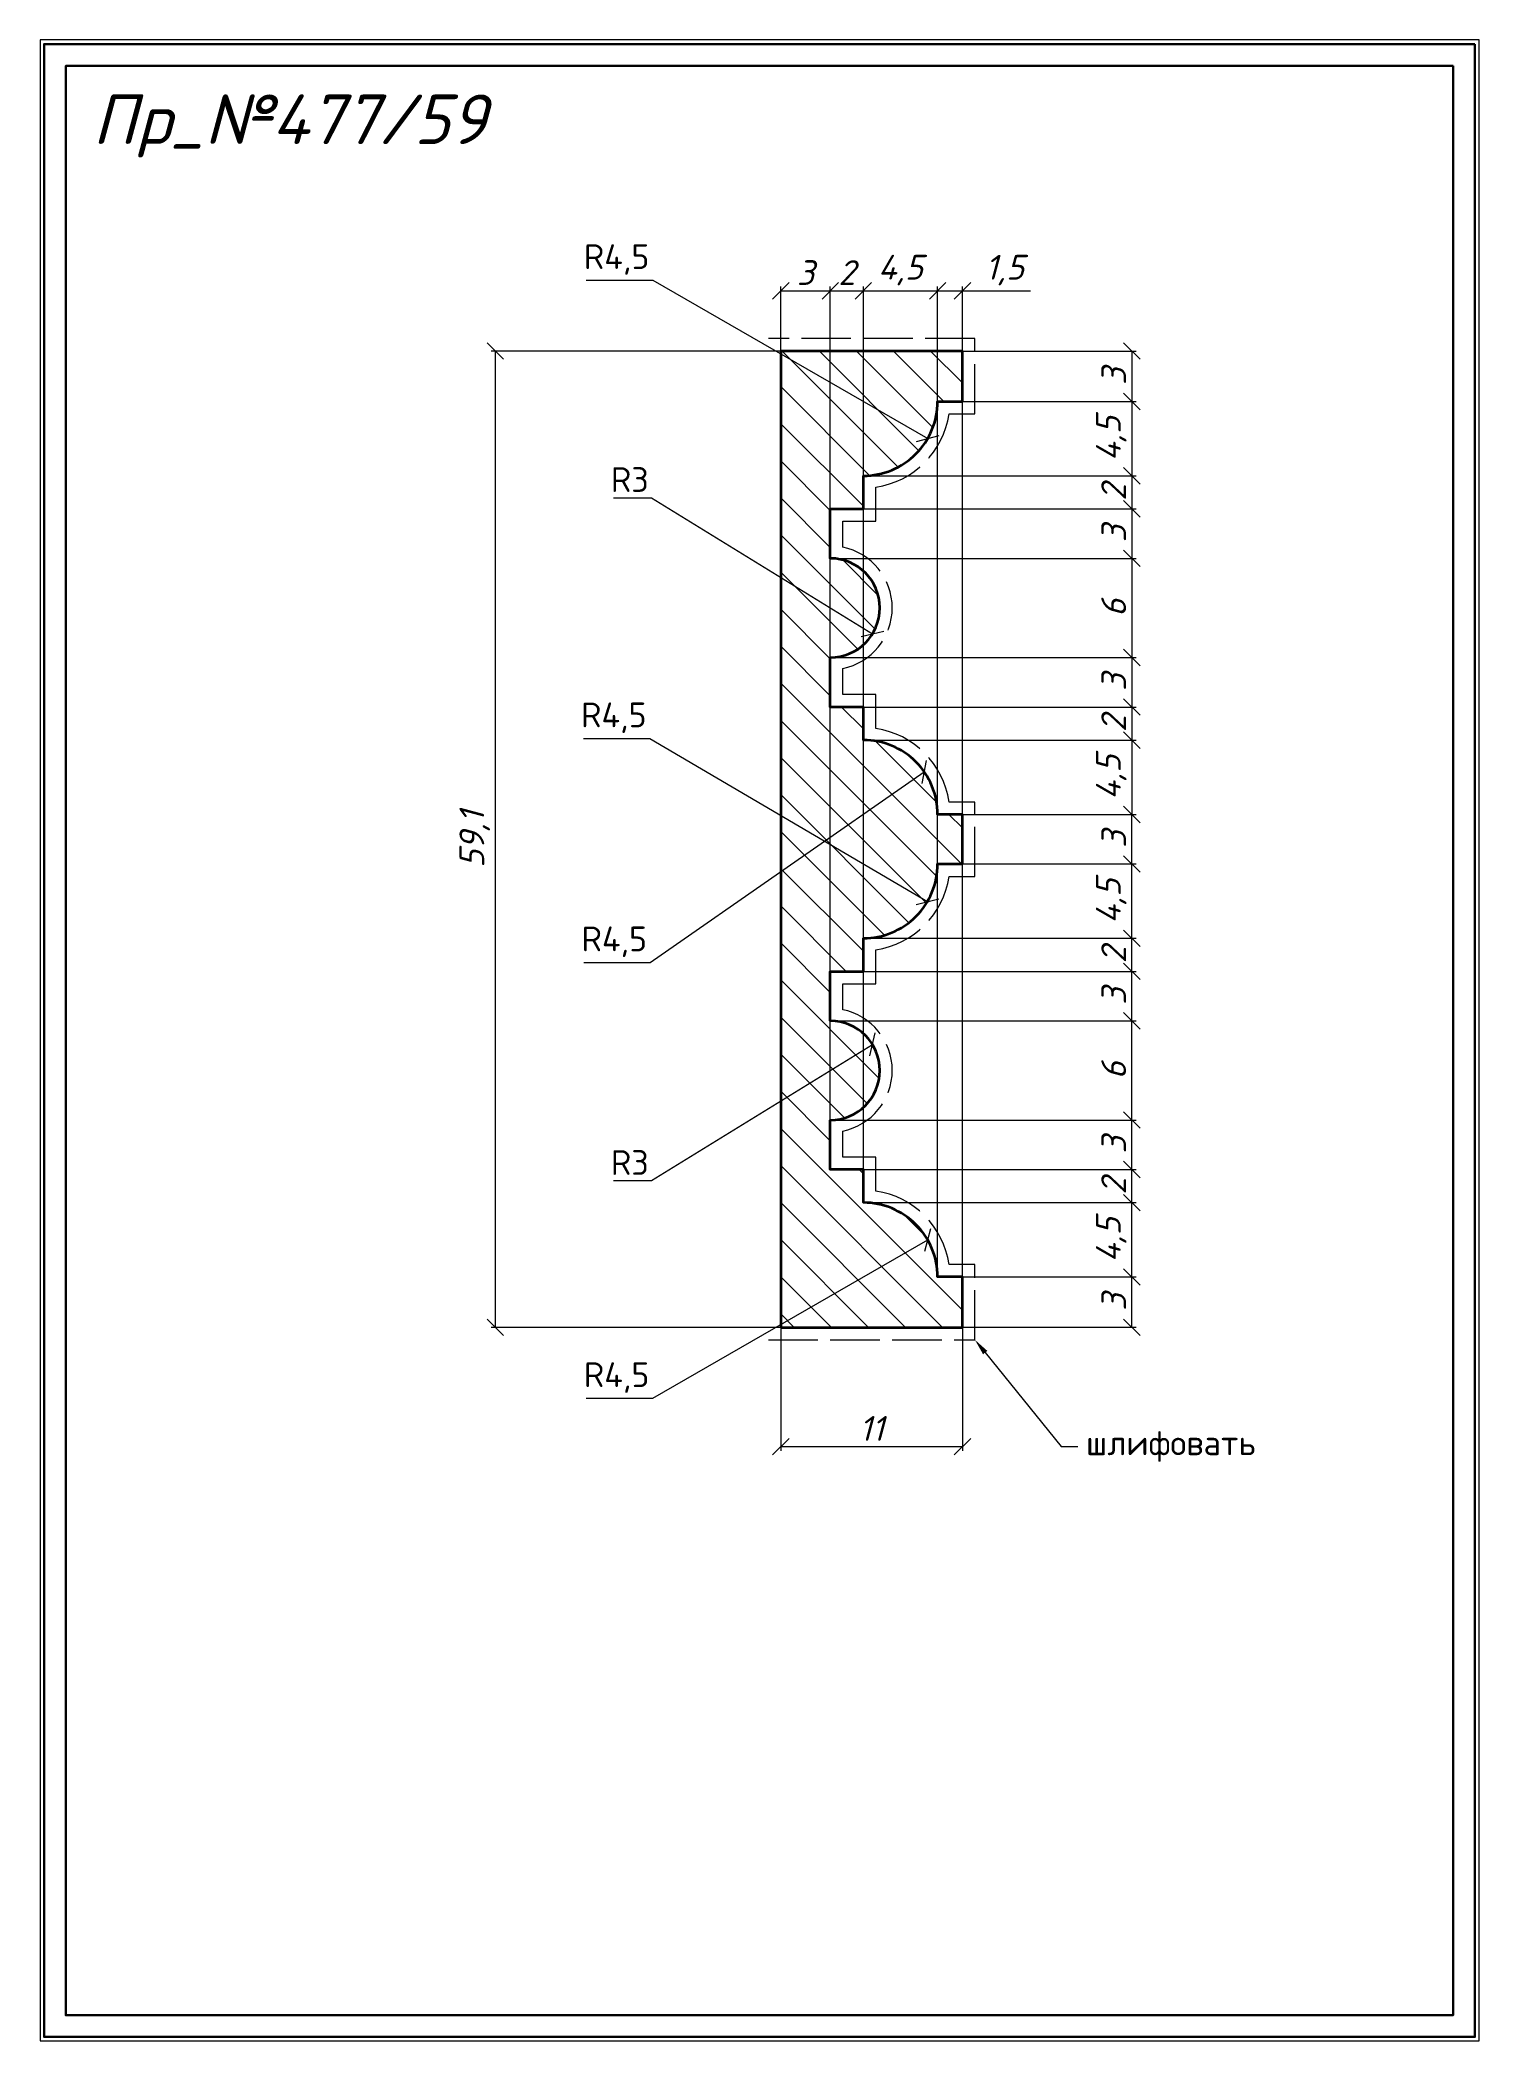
# Model space of a CAD drawing. Header units: millimetres. Extents: x 7634 to 7721, y -981 to -860.
import ezdxf
from ezdxf import colors
from ezdxf.entities.mleader import LeaderData, LeaderLine
from ezdxf.math import Vec2, Vec3

# ---------------------------------------------------------------- set-up
doc = ezdxf.new("R2010")
doc.units = ezdxf.units.MM
doc.linetypes.add('ACAD_ISO02W100', pattern=[15, 12, -3])
doc.layers.get('0').update_dxf_attribs({"lineweight": 13})
for name, color, linetype, lineweight in [('профили', 1, 'Continuous', 35), ('служебный слой ЛИНИИ ПУНКТИРНЫЕ', 7, 'ACAD_ISO02W100', 13), ('служебный слой НАДПИСИ', 7, 'Continuous', 13), ('служебный слой РАЗМЕРЫ', 7, 'Continuous', 9), ('служебный слой ШТАМП', 7, 'Continuous', 30), ('служебный слой ШТРИХОВКА', 7, 'Continuous', 5)]:
    doc.layers.add(name, color=color, linetype=linetype, lineweight=lineweight)
doc.styles.add('ЕСКД', font='isocpeur.ttf', dxfattribs={"oblique": 15})
doc.styles.add('ЕСКД профили размеры', font='isocpeur.ttf')
doc.styles.add('ЕСКД профили текст', font='isocpeur.ttf')
doc.dimstyles.new('ЕСКД', dxfattribs={"dimtxt": 3.5, "dimasz": 2.5, "dimexe": 0.25, "dimexo": 0, "dimgap": 0.35, "dimtad": 1, "dimdec": 1, "dimzin": 9, "dimtxsty": 'ЕСКД', "dimblk": 'OBLIQUE', "dimcen": 0, "dimclrd": 256, "dimclre": 256, "dimclrt": 256, "dimadec": 1, "dimazin": 0, "dimtfac": 1, "dimtdec": 1, "dimtmove": 0, "dimatfit": 3, "dimldrblk": 'DOTSMALL', "dimfxl": 1, "dimlwd": -1, "dimlwe": -1, "dimarcsym": 0})
doc.dimstyles.new('ЕСКД профили$4', dxfattribs={"dimtxt": 1.5, "dimasz": 1, "dimexe": 0.3, "dimexo": 0, "dimgap": 0.35, "dimtad": 1, "dimtoh": 1, "dimdec": 1, "dimzin": 9, "dimtxsty": 'ЕСКД профили размеры', "dimblk": 'OBLIQUE', "dimcen": 0, "dimse1": 1, "dimclrd": 256, "dimclre": 256, "dimclrt": 256, "dimadec": 1, "dimazin": 0, "dimtfac": 1, "dimtdec": 1, "dimtofl": 0, "dimtmove": 0, "dimatfit": 3, "dimldrblk": 'DOTSMALL', "dimfxl": 1, "dimlwd": -1, "dimlwe": -1, "dimarcsym": 2})

# ---------------------------------------------------------------- blocks, each defined once
blk = doc.blocks.new('_OBLIQUE')
at = {"color": 0, "linetype": 'ByBlock'}
blk.add_line((-0.5, -0.5), (0.5, 0.5), dxfattribs=at)
blk = doc.blocks.new('*D31')
at = {"layer": 'Defpoints', "color": 0, "transparency": 16777216}
for p in [(7661.27, -878.76), (7678.55, -878.76), (7678.55, -937.86)]:
    blk.add_point(p, dxfattribs=at)
at = {"layer": 'служебный слой РАЗМЕРЫ', "transparency": 16777216}
for p, q in [((7678.55, -878.76), (7661.02, -878.76)), ((7661.27, -937.86), (7661.27, -878.76)), ((7678.55, -937.86), (7661.02, -937.86))]:
    blk.add_line(p, q, dxfattribs=at)
for p, rotation in [((7661.27, -878.76), 90), ((7661.27, -937.86), 270)]:
    blk.add_blockref('_OBLIQUE', p, dxfattribs=dict(at, rotation=rotation))
at = {"layer": 'служебный слой РАЗМЕРЫ', "transparency": 16777216, "insert": (7660.02, -908.31), "char_height": 1.5, "attachment_point": 5, "rotation": 90, "style": 'ЕСКД'}
blk.add_mtext('59,1', dxfattribs=at)
blk = doc.blocks.new('_DotSmall')
at = {"color": 0, "linetype": 'ByBlock', "lineweight": -3, "const_width": 0.5}
blk.add_lwpolyline([(-0.0625, 0, 1), (0.0625, 0, 1)], format="xyb", close=True, dxfattribs=at)
blk = doc.blocks.new('*D29')
at = {"layer": 'Defpoints', "color": 0, "transparency": 16777216}
for p in [(7679.65, -879.56), (7683.55, -881.81)]:
    blk.add_point(p, dxfattribs=at)
at = {"layer": 'служебный слой РАЗМЕРЫ', "transparency": 16777216}
for p, q in [((7666.77, -874.47), (7670.8, -874.47)), ((7670.8, -874.47), (7687.45, -884.05))]:
    blk.add_line(p, q, dxfattribs=at)
at = {"layer": 'служебный слой РАЗМЕРЫ', "transparency": 16777216, "rotation": 330.0600105110198}
blk.add_blockref('_OBLIQUE', (7687.45, -884.05), dxfattribs=at)
at = {"layer": 'служебный слой РАЗМЕРЫ', "transparency": 16777216, "insert": (7668.61, -873.22), "char_height": 1.5, "attachment_point": 5, "style": 'ЕСКД профили размеры'}
blk.add_mtext('R4,5', dxfattribs=at)
blk = doc.blocks.new('*D28')
at = {"layer": 'Defpoints', "color": 0, "transparency": 16777216}
for p in [(7679, -892.73), (7681.55, -894.31)]:
    blk.add_point(p, dxfattribs=at)
at = {"layer": 'служебный слой РАЗМЕРЫ', "transparency": 16777216}
for p, q in [((7668.43, -887.64), (7670.73, -887.64)), ((7670.73, -887.64), (7684.1, -895.88))]:
    blk.add_line(p, q, dxfattribs=at)
at = {"layer": 'служебный слой РАЗМЕРЫ', "transparency": 16777216, "rotation": 328.334083491992}
blk.add_blockref('_OBLIQUE', (7684.1, -895.88), dxfattribs=at)
at = {"layer": 'служебный слой РАЗМЕРЫ', "transparency": 16777216, "insert": (7669.41, -886.54), "char_height": 1.5, "attachment_point": 5, "style": 'ЕСКД профили размеры'}
blk.add_mtext('R3', dxfattribs=at)
blk = doc.blocks.new('*D27')
at = {"layer": 'Defpoints', "color": 0, "transparency": 16777216}
for p in [(7683.55, -934.81), (7679.65, -937.05)]:
    blk.add_point(p, dxfattribs=at)
at = {"layer": 'служебный слой РАЗМЕРЫ', "transparency": 16777216}
for p, q in [((7670.8, -942.15), (7687.45, -932.56)), ((7666.77, -942.15), (7670.8, -942.15))]:
    blk.add_line(p, q, dxfattribs=at)
at = {"layer": 'служебный слой РАЗМЕРЫ', "transparency": 16777216, "rotation": 29.93998948901207}
blk.add_blockref('_OBLIQUE', (7687.45, -932.56), dxfattribs=at)
at = {"layer": 'служебный слой РАЗМЕРЫ', "transparency": 16777216, "insert": (7668.61, -940.9), "char_height": 1.5, "attachment_point": 5, "style": 'ЕСКД профили размеры'}
blk.add_mtext('R4,5', dxfattribs=at)
blk = doc.blocks.new('*D26')
at = {"layer": 'Defpoints', "color": 0, "transparency": 16777216}
for p in [(7681.55, -922.31), (7679, -923.88)]:
    blk.add_point(p, dxfattribs=at)
at = {"layer": 'служебный слой РАЗМЕРЫ', "transparency": 16777216}
for p, q in [((7670.73, -928.98), (7684.1, -920.73)), ((7668.43, -928.98), (7670.73, -928.98))]:
    blk.add_line(p, q, dxfattribs=at)
at = {"layer": 'служебный слой РАЗМЕРЫ', "transparency": 16777216, "rotation": 31.66591650811749}
blk.add_blockref('_OBLIQUE', (7684.1, -920.73), dxfattribs=at)
at = {"layer": 'служебный слой РАЗМЕРЫ', "transparency": 16777216, "insert": (7669.41, -927.88), "char_height": 1.5, "attachment_point": 5, "style": 'ЕСКД профили размеры'}
blk.add_mtext('R3', dxfattribs=at)
blk = doc.blocks.new('*D25')
at = {"layer": 'Defpoints', "color": 0, "transparency": 16777216}
for p in [(7679.67, -907.53), (7683.55, -909.81)]:
    blk.add_point(p, dxfattribs=at)
at = {"layer": 'служебный слой РАЗМЕРЫ', "transparency": 16777216}
for p, q in [((7666.6, -902.21), (7670.62, -902.21)), ((7670.62, -902.21), (7687.43, -912.09))]:
    blk.add_line(p, q, dxfattribs=at)
at = {"layer": 'служебный слой РАЗМЕРЫ', "transparency": 16777216, "rotation": 329.547420795682}
blk.add_blockref('_OBLIQUE', (7687.43, -912.09), dxfattribs=at)
at = {"layer": 'служебный слой РАЗМЕРЫ', "transparency": 16777216, "insert": (7668.44, -900.96), "char_height": 1.5, "attachment_point": 5, "style": 'ЕСКД профили размеры'}
blk.add_mtext('R4,5', dxfattribs=at)
blk = doc.blocks.new('*D24')
at = {"layer": 'Defpoints', "color": 0, "transparency": 16777216}
for p in [(7683.55, -906.81), (7679.85, -909.38)]:
    blk.add_point(p, dxfattribs=at)
at = {"layer": 'служебный слой РАЗМЕРЫ', "transparency": 16777216}
for p, q in [((7670.65, -915.77), (7687.24, -904.24)), ((7666.63, -915.77), (7670.65, -915.77))]:
    blk.add_line(p, q, dxfattribs=at)
at = {"layer": 'служебный слой РАЗМЕРЫ', "transparency": 16777216, "rotation": 34.80135827098641}
blk.add_blockref('_OBLIQUE', (7687.24, -904.24), dxfattribs=at)
at = {"layer": 'служебный слой РАЗМЕРЫ', "transparency": 16777216, "insert": (7668.47, -914.52), "char_height": 1.5, "attachment_point": 5, "style": 'ЕСКД профили размеры'}
blk.add_mtext('R4,5', dxfattribs=at)
blk = doc.blocks.new('*D23')
at = {"layer": 'Defpoints', "color": 0, "transparency": 16777216}
for p in [(7689.55, -875.11), (7688.05, -934.81), (7689.55, -934.81)]:
    blk.add_point(p, dxfattribs=at)
at = {"layer": 'служебный слой РАЗМЕРЫ', "transparency": 16777216}
for p, q in [((7688.05, -934.81), (7688.05, -874.86)), ((7688.05, -875.11), (7689.55, -875.11)), ((7689.55, -934.81), (7689.55, -874.86)), ((7689.55, -875.11), (7693.68, -875.11))]:
    blk.add_line(p, q, dxfattribs=at)
at = {"layer": 'служебный слой РАЗМЕРЫ', "transparency": 16777216, "rotation": 180}
blk.add_blockref('_OBLIQUE', (7688.05, -875.11), dxfattribs=at)
at = {"layer": 'служебный слой РАЗМЕРЫ', "transparency": 16777216}
blk.add_blockref('_OBLIQUE', (7689.55, -875.11), dxfattribs=at)
at = {"layer": 'служебный слой РАЗМЕРЫ', "transparency": 16777216, "insert": (7692.11, -873.86), "char_height": 1.5, "attachment_point": 5, "style": 'ЕСКД'}
blk.add_mtext('1,5', dxfattribs=at)
blk = doc.blocks.new('*D22')
at = {"layer": 'Defpoints', "color": 0, "transparency": 16777216}
for p in [(7688.05, -875.11), (7683.55, -928.31), (7688.05, -934.81)]:
    blk.add_point(p, dxfattribs=at)
at = {"layer": 'служебный слой РАЗМЕРЫ', "transparency": 16777216}
for p, q in [((7683.55, -928.31), (7683.55, -874.86)), ((7683.55, -875.11), (7688.05, -875.11)), ((7688.05, -934.81), (7688.05, -874.86))]:
    blk.add_line(p, q, dxfattribs=at)
at = {"layer": 'служебный слой РАЗМЕРЫ', "transparency": 16777216, "rotation": 180}
blk.add_blockref('_OBLIQUE', (7683.55, -875.11), dxfattribs=at)
at = {"layer": 'служебный слой РАЗМЕРЫ', "transparency": 16777216}
blk.add_blockref('_OBLIQUE', (7688.05, -875.11), dxfattribs=at)
at = {"layer": 'служебный слой РАЗМЕРЫ', "transparency": 16777216, "insert": (7685.8, -873.86), "char_height": 1.5, "attachment_point": 5, "style": 'ЕСКД'}
blk.add_mtext('4,5', dxfattribs=at)
blk = doc.blocks.new('*D21')
at = {"layer": 'Defpoints', "color": 0, "transparency": 16777216}
for p in [(7683.55, -875.11), (7681.55, -928.31), (7683.55, -928.31)]:
    blk.add_point(p, dxfattribs=at)
at = {"layer": 'служебный слой РАЗМЕРЫ', "transparency": 16777216}
for p, q in [((7681.55, -928.31), (7681.55, -874.86)), ((7681.55, -875.11), (7683.55, -875.11)), ((7683.55, -928.31), (7683.55, -874.86))]:
    blk.add_line(p, q, dxfattribs=at)
at = {"layer": 'служебный слой РАЗМЕРЫ', "transparency": 16777216, "rotation": 180}
blk.add_blockref('_OBLIQUE', (7681.55, -875.11), dxfattribs=at)
at = {"layer": 'служебный слой РАЗМЕРЫ', "transparency": 16777216}
blk.add_blockref('_OBLIQUE', (7683.55, -875.11), dxfattribs=at)
at = {"layer": 'служебный слой РАЗМЕРЫ', "transparency": 16777216, "insert": (7682.55, -874.01), "char_height": 1.5, "attachment_point": 5, "style": 'ЕСКД'}
blk.add_mtext('2', dxfattribs=at)
blk = doc.blocks.new('*D20')
at = {"layer": 'Defpoints', "color": 0, "transparency": 16777216}
for p in [(7681.55, -875.11), (7678.55, -879.55), (7681.55, -928.31)]:
    blk.add_point(p, dxfattribs=at)
at = {"layer": 'служебный слой РАЗМЕРЫ', "transparency": 16777216}
for p, q in [((7678.55, -879.55), (7678.55, -874.86)), ((7678.55, -875.11), (7681.55, -875.11)), ((7681.55, -928.31), (7681.55, -874.86))]:
    blk.add_line(p, q, dxfattribs=at)
at = {"layer": 'служебный слой РАЗМЕРЫ', "transparency": 16777216, "rotation": 180}
blk.add_blockref('_OBLIQUE', (7678.55, -875.11), dxfattribs=at)
at = {"layer": 'служебный слой РАЗМЕРЫ', "transparency": 16777216}
blk.add_blockref('_OBLIQUE', (7681.55, -875.11), dxfattribs=at)
at = {"layer": 'служебный слой РАЗМЕРЫ', "transparency": 16777216, "insert": (7680.05, -874.01), "char_height": 1.5, "attachment_point": 5, "style": 'ЕСКД'}
blk.add_mtext('3', dxfattribs=at)
blk = doc.blocks.new('*D19')
at = {"layer": 'Defpoints', "color": 0, "transparency": 16777216}
for p in [(7689.55, -878.76), (7689.55, -881.81), (7699.81, -881.81)]:
    blk.add_point(p, dxfattribs=at)
at = {"layer": 'служебный слой РАЗМЕРЫ', "transparency": 16777216}
for p, q in [((7689.55, -878.76), (7700.06, -878.76)), ((7699.81, -878.76), (7699.81, -881.81)), ((7689.55, -881.81), (7700.06, -881.81))]:
    blk.add_line(p, q, dxfattribs=at)
for p, rotation in [((7699.81, -878.76), 90), ((7699.81, -881.81), 270)]:
    blk.add_blockref('_OBLIQUE', p, dxfattribs=dict(at, rotation=rotation))
at = {"layer": 'служебный слой РАЗМЕРЫ', "transparency": 16777216, "insert": (7698.71, -880.29), "char_height": 1.5, "attachment_point": 5, "rotation": 90, "style": 'ЕСКД'}
blk.add_mtext('3', dxfattribs=at)
blk = doc.blocks.new('*D18')
at = {"layer": 'Defpoints', "color": 0, "transparency": 16777216}
for p in [(7683.55, -902.31), (7688.05, -906.81), (7699.81, -906.81)]:
    blk.add_point(p, dxfattribs=at)
at = {"layer": 'служебный слой РАЗМЕРЫ', "transparency": 16777216}
for p, q in [((7683.55, -902.31), (7700.06, -902.31)), ((7699.81, -902.31), (7699.81, -906.81)), ((7688.05, -906.81), (7700.06, -906.81))]:
    blk.add_line(p, q, dxfattribs=at)
for p, rotation in [((7699.81, -902.31), 90), ((7699.81, -906.81), 270)]:
    blk.add_blockref('_OBLIQUE', p, dxfattribs=dict(at, rotation=rotation))
at = {"layer": 'служебный слой РАЗМЕРЫ', "transparency": 16777216, "insert": (7698.56, -904.56), "char_height": 1.5, "attachment_point": 5, "rotation": 90, "style": 'ЕСКД'}
blk.add_mtext('4,5', dxfattribs=at)
blk = doc.blocks.new('*D17')
at = {"layer": 'Defpoints', "color": 0, "transparency": 16777216}
for p in [(7683.55, -900.31), (7683.55, -902.31), (7699.81, -902.31)]:
    blk.add_point(p, dxfattribs=at)
at = {"layer": 'служебный слой РАЗМЕРЫ', "transparency": 16777216}
for p, q in [((7683.55, -900.31), (7700.06, -900.31)), ((7699.81, -900.31), (7699.81, -902.31)), ((7683.55, -902.31), (7700.06, -902.31))]:
    blk.add_line(p, q, dxfattribs=at)
for p, rotation in [((7699.81, -900.31), 90), ((7699.81, -902.31), 270)]:
    blk.add_blockref('_OBLIQUE', p, dxfattribs=dict(at, rotation=rotation))
at = {"layer": 'служебный слой РАЗМЕРЫ', "transparency": 16777216, "insert": (7698.71, -901.31), "char_height": 1.5, "attachment_point": 5, "rotation": 90, "style": 'ЕСКД'}
blk.add_mtext('2', dxfattribs=at)
blk = doc.blocks.new('*D16')
at = {"layer": 'Defpoints', "color": 0, "transparency": 16777216}
for p in [(7681.55, -897.31), (7681.55, -900.31), (7699.81, -900.31)]:
    blk.add_point(p, dxfattribs=at)
at = {"layer": 'служебный слой РАЗМЕРЫ', "transparency": 16777216}
for p, q in [((7681.55, -897.31), (7700.06, -897.31)), ((7699.81, -897.31), (7699.81, -900.31)), ((7681.55, -900.31), (7700.06, -900.31))]:
    blk.add_line(p, q, dxfattribs=at)
for p, rotation in [((7699.81, -897.31), 90), ((7699.81, -900.31), 270)]:
    blk.add_blockref('_OBLIQUE', p, dxfattribs=dict(at, rotation=rotation))
at = {"layer": 'служебный слой РАЗМЕРЫ', "transparency": 16777216, "insert": (7698.71, -898.81), "char_height": 1.5, "attachment_point": 5, "rotation": 90, "style": 'ЕСКД'}
blk.add_mtext('3', dxfattribs=at)
blk = doc.blocks.new('*D15')
at = {"layer": 'Defpoints', "color": 0, "transparency": 16777216}
for p in [(7681.55, -891.31), (7681.55, -897.31), (7699.81, -897.31)]:
    blk.add_point(p, dxfattribs=at)
at = {"layer": 'служебный слой РАЗМЕРЫ', "transparency": 16777216}
for p, q in [((7681.55, -891.31), (7700.06, -891.31)), ((7699.81, -891.31), (7699.81, -897.31)), ((7681.55, -897.31), (7700.06, -897.31))]:
    blk.add_line(p, q, dxfattribs=at)
for p, rotation in [((7699.81, -891.31), 90), ((7699.81, -897.31), 270)]:
    blk.add_blockref('_OBLIQUE', p, dxfattribs=dict(at, rotation=rotation))
at = {"layer": 'служебный слой РАЗМЕРЫ', "transparency": 16777216, "insert": (7698.71, -894.31), "char_height": 1.5, "attachment_point": 5, "rotation": 90, "style": 'ЕСКД'}
blk.add_mtext('6', dxfattribs=at)
blk = doc.blocks.new('*D14')
at = {"layer": 'Defpoints', "color": 0, "transparency": 16777216}
for p in [(7681.55, -888.31), (7681.55, -891.31), (7699.81, -891.31)]:
    blk.add_point(p, dxfattribs=at)
at = {"layer": 'служебный слой РАЗМЕРЫ', "transparency": 16777216}
for p, q in [((7681.55, -888.31), (7700.06, -888.31)), ((7699.81, -888.31), (7699.81, -891.31)), ((7681.55, -891.31), (7700.06, -891.31))]:
    blk.add_line(p, q, dxfattribs=at)
for p, rotation in [((7699.81, -888.31), 90), ((7699.81, -891.31), 270)]:
    blk.add_blockref('_OBLIQUE', p, dxfattribs=dict(at, rotation=rotation))
at = {"layer": 'служебный слой РАЗМЕРЫ', "transparency": 16777216, "insert": (7698.71, -889.81), "char_height": 1.5, "attachment_point": 5, "rotation": 90, "style": 'ЕСКД'}
blk.add_mtext('3', dxfattribs=at)
blk = doc.blocks.new('*D13')
at = {"layer": 'Defpoints', "color": 0, "transparency": 16777216}
for p in [(7683.55, -886.31), (7683.55, -888.31), (7699.81, -888.31)]:
    blk.add_point(p, dxfattribs=at)
at = {"layer": 'служебный слой РАЗМЕРЫ', "transparency": 16777216}
for p, q in [((7683.55, -886.31), (7700.06, -886.31)), ((7699.81, -886.31), (7699.81, -888.31)), ((7683.55, -888.31), (7700.06, -888.31))]:
    blk.add_line(p, q, dxfattribs=at)
for p, rotation in [((7699.81, -886.31), 90), ((7699.81, -888.31), 270)]:
    blk.add_blockref('_OBLIQUE', p, dxfattribs=dict(at, rotation=rotation))
at = {"layer": 'служебный слой РАЗМЕРЫ', "transparency": 16777216, "insert": (7698.71, -887.31), "char_height": 1.5, "attachment_point": 5, "rotation": 90, "style": 'ЕСКД'}
blk.add_mtext('2', dxfattribs=at)
blk = doc.blocks.new('*D12')
at = {"layer": 'Defpoints', "color": 0, "transparency": 16777216}
for p in [(7688.05, -881.81), (7683.55, -886.31), (7699.81, -886.31)]:
    blk.add_point(p, dxfattribs=at)
at = {"layer": 'служебный слой РАЗМЕРЫ', "transparency": 16777216}
for p, q in [((7688.05, -881.81), (7700.06, -881.81)), ((7699.81, -881.81), (7699.81, -886.31)), ((7683.55, -886.31), (7700.06, -886.31))]:
    blk.add_line(p, q, dxfattribs=at)
for p, rotation in [((7699.81, -881.81), 90), ((7699.81, -886.31), 270)]:
    blk.add_blockref('_OBLIQUE', p, dxfattribs=dict(at, rotation=rotation))
at = {"layer": 'служебный слой РАЗМЕРЫ', "transparency": 16777216, "insert": (7698.56, -884.06), "char_height": 1.5, "attachment_point": 5, "rotation": 90, "style": 'ЕСКД'}
blk.add_mtext('4,5', dxfattribs=at)
blk = doc.blocks.new('*D9')
at = {"layer": 'Defpoints', "color": 0, "transparency": 16777216}
for p in [(7688.05, -909.81), (7699.81, -909.81), (7683.55, -914.31)]:
    blk.add_point(p, dxfattribs=at)
at = {"layer": 'служебный слой РАЗМЕРЫ', "transparency": 16777216}
for p, q in [((7688.05, -909.81), (7700.06, -909.81)), ((7699.81, -914.31), (7699.81, -909.81)), ((7683.55, -914.31), (7700.06, -914.31))]:
    blk.add_line(p, q, dxfattribs=at)
for p, rotation in [((7699.81, -909.81), 90), ((7699.81, -914.31), 270)]:
    blk.add_blockref('_OBLIQUE', p, dxfattribs=dict(at, rotation=rotation))
at = {"layer": 'служебный слой РАЗМЕРЫ', "transparency": 16777216, "insert": (7698.56, -912.06), "char_height": 1.5, "attachment_point": 5, "rotation": 90, "style": 'ЕСКД'}
blk.add_mtext('4,5', dxfattribs=at)
blk = doc.blocks.new('*D8')
at = {"layer": 'Defpoints', "color": 0, "transparency": 16777216}
for p in [(7683.55, -914.31), (7699.81, -914.31), (7683.55, -916.31)]:
    blk.add_point(p, dxfattribs=at)
at = {"layer": 'служебный слой РАЗМЕРЫ', "transparency": 16777216}
for p, q in [((7683.55, -914.31), (7700.06, -914.31)), ((7699.81, -916.31), (7699.81, -914.31)), ((7683.55, -916.31), (7700.06, -916.31))]:
    blk.add_line(p, q, dxfattribs=at)
for p, rotation in [((7699.81, -914.31), 90), ((7699.81, -916.31), 270)]:
    blk.add_blockref('_OBLIQUE', p, dxfattribs=dict(at, rotation=rotation))
at = {"layer": 'служебный слой РАЗМЕРЫ', "transparency": 16777216, "insert": (7698.71, -915.31), "char_height": 1.5, "attachment_point": 5, "rotation": 90, "style": 'ЕСКД'}
blk.add_mtext('2', dxfattribs=at)
blk = doc.blocks.new('*D4')
at = {"layer": 'Defpoints', "color": 0, "transparency": 16777216}
for p in [(7683.55, -928.31), (7699.81, -928.31), (7683.55, -930.31)]:
    blk.add_point(p, dxfattribs=at)
at = {"layer": 'служебный слой РАЗМЕРЫ', "transparency": 16777216}
for p, q in [((7683.55, -928.31), (7700.06, -928.31)), ((7699.81, -930.31), (7699.81, -928.31)), ((7683.55, -930.31), (7700.06, -930.31))]:
    blk.add_line(p, q, dxfattribs=at)
for p, rotation in [((7699.81, -928.31), 90), ((7699.81, -930.31), 270)]:
    blk.add_blockref('_OBLIQUE', p, dxfattribs=dict(at, rotation=rotation))
at = {"layer": 'служебный слой РАЗМЕРЫ', "transparency": 16777216, "insert": (7698.71, -929.31), "char_height": 1.5, "attachment_point": 5, "rotation": 90, "style": 'ЕСКД'}
blk.add_mtext('2', dxfattribs=at)
blk = doc.blocks.new('*D3')
at = {"layer": 'Defpoints', "color": 0, "transparency": 16777216}
for p in [(7683.55, -930.31), (7699.81, -930.31), (7688.05, -934.81)]:
    blk.add_point(p, dxfattribs=at)
at = {"layer": 'служебный слой РАЗМЕРЫ', "transparency": 16777216}
for p, q in [((7683.55, -930.31), (7700.06, -930.31)), ((7699.81, -934.81), (7699.81, -930.31)), ((7688.05, -934.81), (7700.06, -934.81))]:
    blk.add_line(p, q, dxfattribs=at)
for p, rotation in [((7699.81, -930.31), 90), ((7699.81, -934.81), 270)]:
    blk.add_blockref('_OBLIQUE', p, dxfattribs=dict(at, rotation=rotation))
at = {"layer": 'служебный слой РАЗМЕРЫ', "transparency": 16777216, "insert": (7698.56, -932.56), "char_height": 1.5, "attachment_point": 5, "rotation": 90, "style": 'ЕСКД'}
blk.add_mtext('4,5', dxfattribs=at)

msp = doc.modelspace()

# ---------------------------------------------------------------- hatches: boundary and pattern name
at = {"layer": 'служебный слой ШТРИХОВКА'}
h = msp.add_hatch(dxfattribs=at)
h.set_pattern_fill('ANSI31', color=256, scale=0.5, angle=90, style=0)
h.set_pattern_definition([(135, (-2868.0424, 121.9105), (-1.12253202, -1.12253202), [])])
h.paths.add_polyline_path([(7678.55, -937.86), (7689.55, -937.86), (7689.55, -934.81), (7688.05, -934.81, 0.414214), (7683.55, -930.31), (7683.55, -928.31), (7681.55, -928.31), (7681.55, -925.31, 1), (7681.55, -919.31), (7681.55, -916.31), (7683.55, -916.31), (7683.55, -914.31, 0.414214), (7688.05, -909.81), (7689.55, -909.81), (7689.55, -906.81), (7688.05, -906.81, 0.414214), (7683.55, -902.31), (7683.55, -900.31), (7681.55, -900.31), (7681.55, -897.31, 1), (7681.55, -891.31), (7681.55, -888.31), (7683.55, -888.31), (7683.55, -886.31, 0.414214), (7688.05, -881.81), (7689.55, -881.81), (7689.55, -878.76), (7678.55, -878.76)])

# ---------------------------------------------------------------- linework, layer by layer
at = {"layer": 'профили', "ltscale": 10}
msp.add_lwpolyline([(7678.55, -937.86), (7689.55, -937.86), (7689.55, -934.81), (7688.05, -934.81, 0.414214), (7683.55, -930.31), (7683.55, -928.31), (7681.55, -928.31), (7681.55, -925.31, 1), (7681.55, -919.31), (7681.55, -916.31), (7683.55, -916.31), (7683.55, -914.31, 0.414214), (7688.05, -909.81), (7689.55, -909.81), (7689.55, -906.81), (7688.05, -906.81, 0.414214), (7683.55, -902.31), (7683.55, -900.31), (7681.55, -900.31), (7681.55, -897.31, 1), (7681.55, -891.31), (7681.55, -888.31), (7683.55, -888.31), (7683.55, -886.31, 0.414214), (7688.05, -881.81), (7689.55, -881.81), (7689.55, -878.76), (7689.55, -878.76), (7678.55, -878.76), (7678.55, -937.86)], format="xyb", close=True, dxfattribs=at)
at = {"layer": 'служебный слой ЛИНИИ ПУНКТИРНЫЕ', "ltscale": 0.25}
msp.add_lwpolyline([(7677.8, -938.61), (7690.3, -938.61), (7690.3, -934.06), (7688.74, -934.06, 0.332528), (7684.3, -929.61), (7684.3, -927.56), (7682.3, -927.56), (7682.3, -925.98, 0.816497), (7682.3, -918.63), (7682.3, -917.06), (7684.3, -917.06), (7684.3, -915, 0.332528), (7688.74, -910.56), (7690.3, -910.56), (7690.3, -906.06), (7688.74, -906.06, 0.332528), (7684.3, -901.61), (7684.3, -899.56), (7682.3, -899.56), (7682.3, -897.98, 0.816497), (7682.3, -890.63), (7682.3, -889.06), (7684.3, -889.06), (7684.3, -887, 0.332528), (7688.74, -882.56), (7690.3, -882.56), (7690.3, -878.01), (7677.8, -878.01)], format="xyb", dxfattribs=at)
at = {"layer": 'служебный слой ШТАМП', "color": 6, "lineweight": 5, "ltscale": 100}
msp.add_lwpolyline([(7720.83, -859.93), (7633.7, -859.93), (7633.7, -981.06), (7720.83, -981.06)], close=True, dxfattribs=at)
at = {"layer": 'служебный слой ШТАМП', "ltscale": 100}
for points in [[(7720.58, -860.18), (7633.95, -860.18), (7633.95, -980.81), (7720.58, -980.81)], [(7719.26, -861.5), (7635.26, -861.5), (7635.26, -979.5), (7719.26, -979.5)]]:
    msp.add_lwpolyline(points, close=True, dxfattribs=at)

# ---------------------------------------------------------------- texts
at = {"layer": 'служебный слой НАДПИСИ', "style": 'ЕСКД', "oblique": 15}
msp.add_text('Пр_№477/59', height=3, dxfattribs=at).set_placement((7636.87, -866.23))

# ---------------------------------------------------------------- dimensions: what is measured, and where the dimension line sits
at = {"layer": 'служебный слой РАЗМЕРЫ'}
for center, mpoint, picture, middle in [((7683.55, -881.81), (7679.65, -879.56), '*D29', (7668.61, -874.47)), ((7681.55, -894.31), (7679, -892.73), '*D28', (7669.41, -887.64)), ((7683.55, -909.81), (7679.67, -907.53), '*D25', (7668.44, -902.21)), ((7683.55, -906.81), (7679.85, -909.38), '*D24', (7668.47, -915.77)), ((7681.55, -922.31), (7679, -923.88), '*D26', (7669.41, -928.98)), ((7683.55, -934.81), (7679.65, -937.05), '*D27', (7668.61, -942.15))]:
    dim = msp.add_radius_dim(center=center, mpoint=mpoint, dimstyle='ЕСКД профили$4', dxfattribs=at)
    dim.commit()
    dim.dimension.update_dxf_attribs({"geometry": picture, "text_midpoint": middle, "dimtype": 132})
dim = msp.add_linear_dim(base=(7681.55, -875.11), p1=(7678.55, -879.55), p2=(7681.55, -928.31), dimstyle='ЕСКД', override={"dimtxt": 1.5, "dimasz": 1}, dxfattribs=at)
dim.commit()
dim.dimension.update_dxf_attribs({"geometry": '*D20', "text_midpoint": (7680.05, -875.11), "dimtype": 128})
for base, p1, p2, picture, middle in [((7683.55, -875.11), (7681.55, -928.31), (7683.55, -928.31), '*D21', (7682.55, -874.01)), ((7688.05, -875.11), (7683.55, -928.31), (7688.05, -934.81), '*D22', (7685.8, -873.86)), ((7689.55, -875.11), (7688.05, -934.81), (7689.55, -934.81), '*D23', (7692.11, -873.86))]:
    dim = msp.add_linear_dim(base=base, p1=p1, p2=p2, dimstyle='ЕСКД', override={"dimtxt": 1.5, "dimasz": 1}, dxfattribs=at)
    dim.commit()
    dim.dimension.update_dxf_attribs({"geometry": picture, "text_midpoint": middle})
for base, p1, p2, angle, picture, middle in [((7661.27, -878.76), (7678.55, -937.86), (7678.55, -878.76), 90, '*D31', (7660.02, -908.31)), ((7699.8125, -881.8086), (7689.5486, -878.7615), (7689.5486, -881.8086), 270, '*D19', (7698.7125, -880.285)), ((7699.81, -886.31), (7688.05, -881.81), (7683.55, -886.31), 270, '*D12', (7698.56, -884.06)), ((7699.81, -888.31), (7683.55, -886.31), (7683.55, -888.31), 270, '*D13', (7698.71, -887.31)), ((7699.81, -891.31), (7681.55, -888.31), (7681.55, -891.31), 270, '*D14', (7698.71, -889.81)), ((7699.81, -897.31), (7681.55, -891.31), (7681.55, -897.31), 270, '*D15', (7698.71, -894.31)), ((7699.81, -900.31), (7681.55, -897.31), (7681.55, -900.31), 270, '*D16', (7698.71, -898.81)), ((7699.81, -902.31), (7683.55, -900.31), (7683.55, -902.31), 270, '*D17', (7698.71, -901.31)), ((7699.81, -906.81), (7683.55, -902.31), (7688.05, -906.81), 270, '*D18', (7698.56, -904.56)), ((7699.81, -909.81), (7683.55, -914.31), (7688.05, -909.81), 90, '*D9', (7698.56, -912.06)), ((7699.81, -914.31), (7683.55, -916.31), (7683.55, -914.31), 90, '*D8', (7698.71, -915.31)), ((7699.81, -928.31), (7683.55, -930.31), (7683.55, -928.31), 90, '*D4', (7698.71, -929.31)), ((7699.81, -930.31), (7688.05, -934.81), (7683.55, -930.31), 90, '*D3', (7698.56, -932.56))]:
    dim = msp.add_linear_dim(base=base, p1=p1, p2=p2, angle=angle, dimstyle='ЕСКД', override={"dimtxt": 1.5, "dimasz": 1}, dxfattribs=at)
    dim.commit()
    dim.dimension.update_dxf_attribs({"geometry": picture, "text_midpoint": middle})
for base, p1, p2 in [((7699.81, -906.81), (7689.55, -909.81), (7689.55, -906.81)), ((7699.81, -916.31), (7681.55, -919.31), (7681.55, -916.31)), ((7699.81, -919.31), (7681.55, -925.31), (7681.55, -919.31)), ((7699.81, -925.31), (7681.55, -928.31), (7681.55, -925.31)), ((7699.8125, -934.8086), (7689.5486, -937.8556), (7689.5486, -934.8086))]:
    msp.add_linear_dim(base=base, p1=p1, p2=p2, angle=90, dimstyle='ЕСКД', override={"dimtxt": 1.5, "dimasz": 1}, dxfattribs=at).render()
msp.add_linear_dim(base=(7689.55, -945.08), p1=(7678.55, -937.86), p2=(7689.55, -937.86), dimstyle='ЕСКД', override={"dimtxt": 1.5, "dimasz": 1}, dxfattribs=at).render()

# ---------------------------------------------------------------- leaders
ml = msp.add_multileader_mtext('Standard', dxfattribs=at)
ml.set_content('\\A1;шлифовать', color=256, style='ЕСКД профили текст')
ml.set_leader_properties(color=256, linetype='ByLayer', lineweight=-1)
ml.build(insert=Vec2(0, 0))
ml.multileader.update_dxf_attribs({"dogleg_length": 1, "arrow_head_size": 1})
ctx = ml.context
ctx.base_point, ctx.char_height, ctx.arrow_head_size, ctx.landing_gap_size, ctx.plane_origin = Vec3(7696.53, -945.08), 1.5, 1, 0.5, Vec3(7717.11, -924.1)
notes = []
notes.append((ctx, [(1, (1, 1, 0), (7695.53, -945.08), (1, 0), 1, [(0, [(7690.3, -938.61)], 0, [])])]))
ctx.mtext.insert, ctx.mtext.flow_direction = Vec3(7697.03, -944.1), 5
for ctx, leaders in notes:
    for number, flags, end, landing, length, lines in leaders:
        leader = LeaderData()
        leader.index, (leader.has_last_leader_line, leader.has_dogleg_vector, leader.attachment_direction) = number, flags
        leader.last_leader_point, leader.dogleg_vector, leader.dogleg_length = Vec3(end), Vec3(landing), length
        for number, points, colour, breaks in lines:
            line = LeaderLine()
            line.index, line.vertices, line.color, line.breaks = number, Vec3.list(points), colors.encode_raw_color(colour), breaks
            leader.lines.append(line)
        ctx.leaders.append(leader)

doc.saveas('drawing.dxf')
